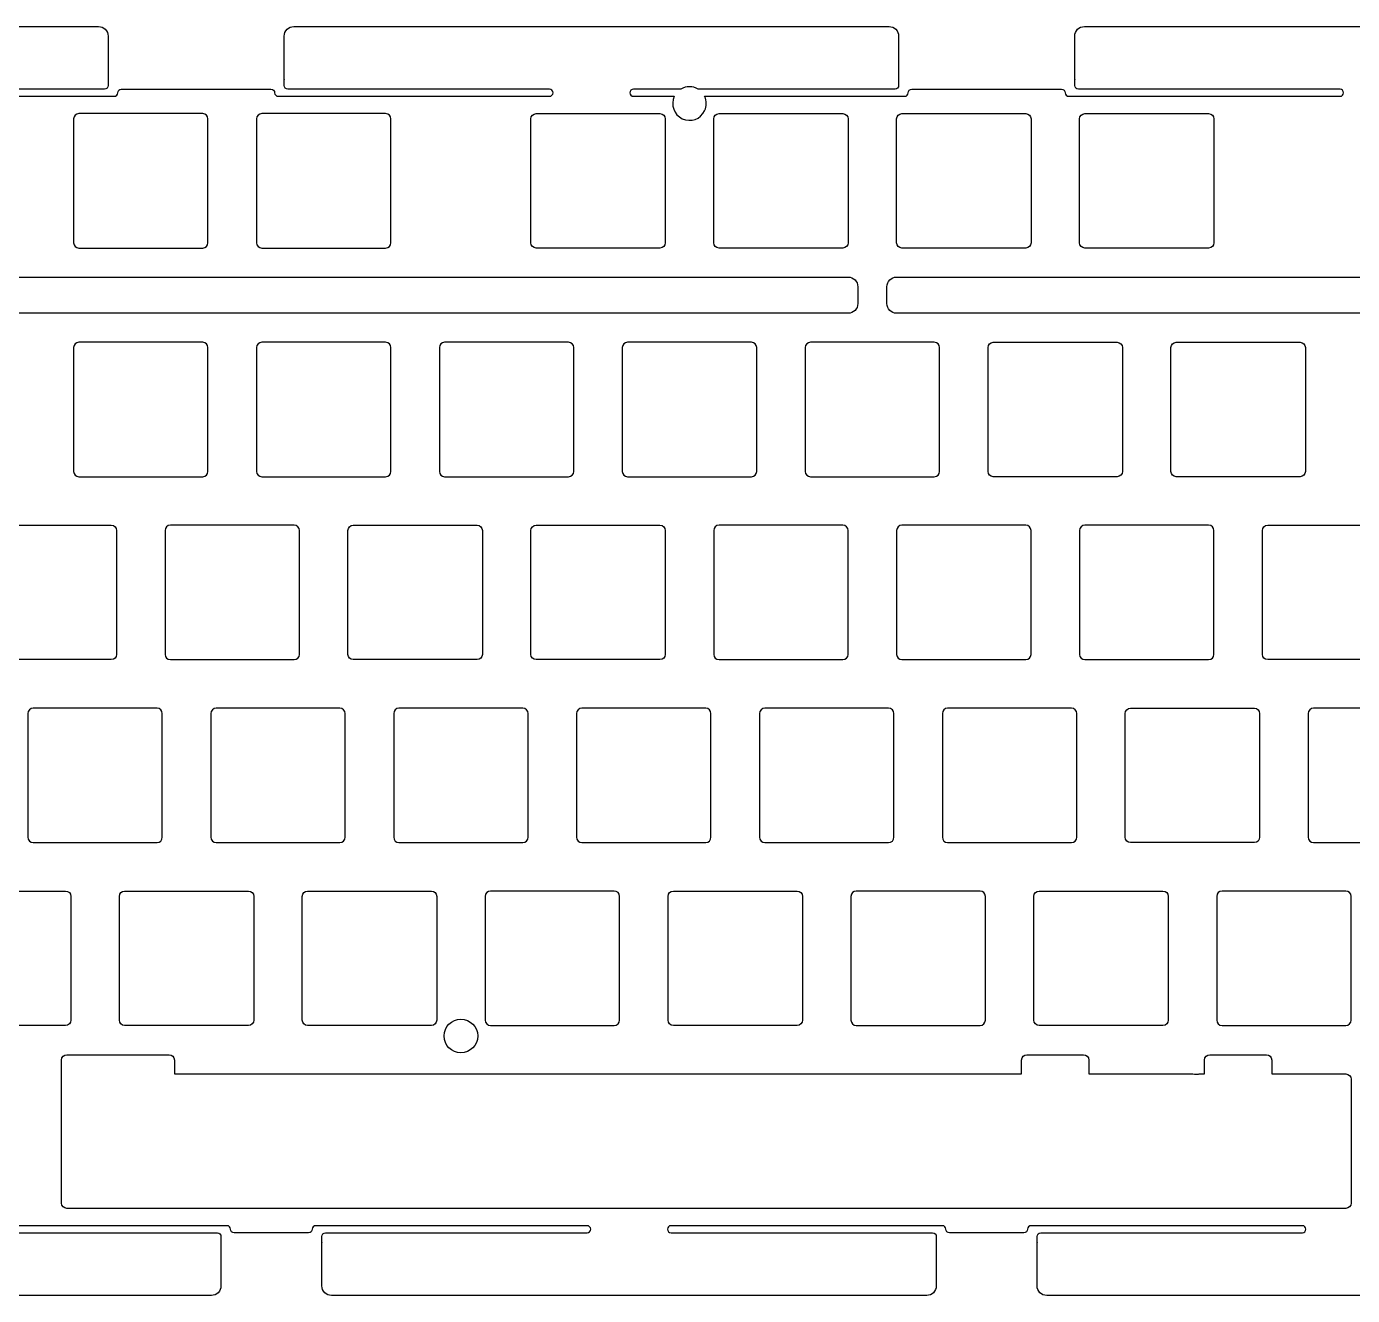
# Model space of a CAD drawing. Extents: x -474 to -126, y -367 to -234.
# Drawn here: x -400 to -261.9, y -366.6 to -234.4 of the extents above; entities that cross this region are included whole.
import ezdxf

# ---------------------------------------------------------------- set-up
doc = ezdxf.new("R2010")
doc.units = 0
doc.header["$MEASUREMENT"] = 0
doc.layers.get('0').update_dxf_attribs({"lineweight": 0})

msp = doc.modelspace()

# ---------------------------------------------------------------- linework, layer by layer
at = {"color": 18, "lineweight": 25, "true_color": 0x000000}
msp.add_circle((-354.77, -339.55), 1.75, dxfattribs=at)
for points, knots in [([(-156.24, -365.35), (-157.12, -365.35), (-157.83, -364.64), (-157.83, -363.77), (-157.83, -362.89), (-157.12, -362.18), (-156.24, -362.18), (-156.24, -362.18), (-156.24, -360.43), (-156.24, -360.43), (-156.24, -360.22), (-156.41, -360.06), (-156.62, -360.06), (-156.62, -360.06), (-183.87, -360.06), (-183.87, -360.06), (-184.08, -360.06), (-184.24, -359.89), (-184.24, -359.68), (-184.24, -359.47), (-184.08, -359.31), (-183.87, -359.31), (-183.87, -359.31), (-155.62, -359.31), (-155.62, -359.31), (-155.41, -359.31), (-155.24, -359.47), (-155.24, -359.68), (-155.24, -359.89), (-155.08, -360.06), (-154.87, -360.06), (-154.87, -360.06), (-127.14, -360.06), (-127.14, -360.06), (-126.59, -360.06), (-126.14, -359.61), (-126.14, -359.06), (-126.14, -359.06), (-126.14, -241.94), (-126.14, -241.94), (-126.14, -241.39), (-126.59, -240.94), (-127.14, -240.94), (-127.14, -240.94), (-143.11, -240.94), (-143.11, -240.94), (-143.32, -240.94), (-143.48, -241.11), (-143.48, -241.32), (-143.48, -241.53), (-143.65, -241.69), (-143.86, -241.69), (-143.86, -241.69), (-162.69, -241.69), (-162.69, -241.69), (-162.46, -242.17), (-162.46, -242.72), (-162.69, -243.19), (-163.1, -244.07), (-164.15, -244.44), (-165.02, -244.02), (-165.89, -243.61), (-166.26, -242.57), (-165.85, -241.69), (-165.85, -241.69), (-172.11, -241.69), (-172.11, -241.69), (-172.32, -241.69), (-172.48, -241.53), (-172.48, -241.32), (-172.48, -241.11), (-172.32, -240.94), (-172.11, -240.94), (-172.11, -240.94), (-165.17, -240.94), (-165.17, -240.94), (-164.62, -240.61), (-163.92, -240.61), (-163.37, -240.94), (-163.37, -240.94), (-144.86, -240.94), (-144.86, -240.94), (-144.65, -240.94), (-144.49, -240.78), (-144.49, -240.57), (-144.49, -240.57), (-144.49, -239.07), (-144.49, -239.07), (-145.36, -239.07), (-146.07, -238.36), (-146.07, -237.48), (-146.07, -236.6), (-145.36, -235.89), (-144.49, -235.89), (-144.49, -235.89), (-144.49, -235.42), (-144.49, -235.42), (-144.49, -234.87), (-144.93, -234.42), (-145.49, -234.42), (-145.49, -234.42), (-207.49, -234.42), (-207.49, -234.42), (-208.04, -234.42), (-208.49, -234.87), (-208.49, -235.42), (-208.49, -235.42), (-208.49, -240), (-208.49, -240), (-208.49, -239.98), (-208.48, -239.96), (-208.48, -239.94), (-208.48, -239.94), (-208.48, -240.57), (-208.48, -240.57), (-208.48, -240.78), (-208.32, -240.94), (-208.11, -240.94), (-208.11, -240.94), (-180.86, -240.94), (-180.86, -240.94), (-180.65, -240.94), (-180.48, -241.11), (-180.48, -241.32), (-180.48, -241.53), (-180.65, -241.69), (-180.86, -241.69), (-180.86, -241.69), (-209.11, -241.69), (-209.11, -241.69), (-209.32, -241.69), (-209.48, -241.53), (-209.48, -241.32), (-209.48, -241.11), (-209.65, -240.94), (-209.86, -240.94), (-209.86, -240.94), (-225.45, -240.94), (-225.45, -240.94), (-225.66, -240.94), (-225.83, -241.11), (-225.83, -241.32), (-225.83, -241.53), (-226, -241.69), (-226.2, -241.69), (-226.2, -241.69), (-243.65, -241.69), (-243.65, -241.69), (-243.42, -242.17), (-243.42, -242.72), (-243.65, -243.19), (-244.06, -244.07), (-245.11, -244.44), (-245.98, -244.02), (-246.85, -243.61), (-247.23, -242.57), (-246.81, -241.69), (-246.81, -241.69), (-254.45, -241.69), (-254.45, -241.69), (-254.66, -241.69), (-254.83, -241.53), (-254.83, -241.32), (-254.83, -241.11), (-254.66, -240.94), (-254.45, -240.94), (-254.45, -240.94), (-246.13, -240.94), (-246.13, -240.94), (-245.58, -240.61), (-244.88, -240.61), (-244.33, -240.94), (-244.33, -240.94), (-227.2, -240.94), (-227.2, -240.94), (-227, -240.94), (-226.83, -240.78), (-226.83, -240.57), (-226.83, -240.57), (-226.83, -235.42), (-226.83, -235.42), (-226.83, -234.87), (-227.28, -234.42), (-227.83, -234.42), (-227.83, -234.42), (-289.83, -234.42), (-289.83, -234.42), (-290.38, -234.42), (-290.83, -234.87), (-290.83, -235.42), (-290.83, -235.42), (-290.83, -239.99), (-290.83, -239.99), (-290.83, -239.97), (-290.83, -239.96), (-290.83, -239.94), (-290.83, -239.94), (-290.83, -240.57), (-290.83, -240.57), (-290.83, -240.78), (-290.66, -240.94), (-290.45, -240.94), (-290.45, -240.94), (-263.2, -240.94), (-263.2, -240.94), (-263, -240.94), (-262.83, -241.11), (-262.83, -241.32), (-262.83, -241.53), (-263, -241.69), (-263.2, -241.69), (-263.2, -241.69), (-291.45, -241.69), (-291.45, -241.69), (-291.66, -241.69), (-291.83, -241.53), (-291.83, -241.32), (-291.83, -241.11), (-292, -240.94), (-292.2, -240.94), (-292.2, -240.94), (-307.8, -240.94), (-307.8, -240.94), (-308, -240.94), (-308.17, -241.11), (-308.17, -241.32), (-308.17, -241.53), (-308.34, -241.69), (-308.55, -241.69), (-308.55, -241.69), (-329.38, -241.69), (-329.38, -241.69), (-329.15, -242.17), (-329.15, -242.72), (-329.38, -243.19), (-329.79, -244.07), (-330.83, -244.44), (-331.71, -244.02), (-332.58, -243.61), (-332.95, -242.57), (-332.54, -241.69), (-332.54, -241.69), (-336.8, -241.69), (-336.8, -241.69), (-337, -241.69), (-337.17, -241.53), (-337.17, -241.32), (-337.17, -241.11), (-337, -240.94), (-336.8, -240.94), (-336.8, -240.94), (-331.86, -240.94), (-331.86, -240.94), (-331.3, -240.61), (-330.61, -240.61), (-330.05, -240.94), (-330.05, -240.94), (-309.55, -240.94), (-309.55, -240.94), (-309.34, -240.94), (-309.17, -240.78), (-309.17, -240.57), (-309.17, -240.57), (-309.17, -235.42), (-309.17, -235.42), (-309.17, -234.87), (-309.62, -234.42), (-310.17, -234.42), (-310.17, -234.42), (-372.17, -234.42), (-372.17, -234.42), (-372.72, -234.42), (-373.17, -234.87), (-373.17, -235.42), (-373.17, -235.42), (-373.17, -239.98), (-373.17, -239.98), (-373.17, -239.96), (-373.17, -239.95), (-373.17, -239.94), (-373.17, -239.94), (-373.17, -240.57), (-373.17, -240.57), (-373.17, -240.78), (-373, -240.94), (-372.8, -240.94), (-372.8, -240.94), (-345.55, -240.94), (-345.55, -240.94), (-345.34, -240.94), (-345.17, -241.11), (-345.17, -241.32), (-345.17, -241.53), (-345.34, -241.69), (-345.55, -241.69), (-345.55, -241.69), (-373.8, -241.69), (-373.8, -241.69), (-374, -241.69), (-374.17, -241.53), (-374.17, -241.32), (-374.17, -241.11), (-374.34, -240.94), (-374.55, -240.94), (-374.55, -240.94), (-390.14, -240.94), (-390.14, -240.94), (-390.35, -240.94), (-390.51, -241.11), (-390.51, -241.32), (-390.51, -241.53), (-390.68, -241.69), (-390.89, -241.69), (-390.89, -241.69), (-415.1, -241.69), (-415.1, -241.69), (-414.87, -242.17), (-414.87, -242.72), (-415.1, -243.19), (-415.51, -244.07), (-416.56, -244.44), (-417.43, -244.02), (-418.3, -243.61), (-418.68, -242.57), (-418.26, -241.69), (-418.26, -241.69), (-419.14, -241.69), (-419.14, -241.69), (-419.35, -241.69), (-419.51, -241.53), (-419.51, -241.32), (-419.51, -241.11), (-419.35, -240.94), (-419.14, -240.94), (-419.14, -240.94), (-417.58, -240.94), (-417.58, -240.94), (-417.03, -240.61), (-416.33, -240.61), (-415.78, -240.94), (-415.78, -240.94), (-391.89, -240.94), (-391.89, -240.94), (-391.68, -240.94), (-391.51, -240.78), (-391.51, -240.57), (-391.51, -240.57), (-391.51, -235.42), (-391.51, -235.42), (-391.51, -234.87), (-391.96, -234.42), (-392.51, -234.42), (-392.51, -234.42), (-454.51, -234.42), (-454.51, -234.42), (-455.07, -234.42), (-455.51, -234.87), (-455.51, -235.42), (-455.51, -235.42), (-455.51, -235.89), (-455.51, -235.89), (-454.64, -235.89), (-453.93, -236.6), (-453.93, -237.48), (-453.93, -238.36), (-454.64, -239.07), (-455.51, -239.07), (-455.51, -239.07), (-455.51, -240.57), (-455.51, -240.57), (-455.51, -240.78), (-455.35, -240.94), (-455.14, -240.94), (-455.14, -240.94), (-427.89, -240.94), (-427.89, -240.94), (-427.68, -240.94), (-427.51, -241.11), (-427.51, -241.32), (-427.51, -241.53), (-427.68, -241.69), (-427.89, -241.69), (-427.89, -241.69), (-456.14, -241.69), (-456.14, -241.69), (-456.35, -241.69), (-456.51, -241.53), (-456.51, -241.32), (-456.51, -241.11), (-456.68, -240.94), (-456.89, -240.94), (-456.89, -240.94), (-472.86, -240.94), (-472.86, -240.94), (-473.41, -240.94), (-473.86, -241.39), (-473.86, -241.94), (-473.86, -241.94), (-473.86, -359.06), (-473.86, -359.06), (-473.86, -359.61), (-473.41, -360.06), (-472.86, -360.06), (-472.86, -360.06), (-445.13, -360.06), (-445.13, -360.06), (-444.92, -360.06), (-444.76, -359.89), (-444.76, -359.68), (-444.76, -359.47), (-444.59, -359.31), (-444.38, -359.31), (-444.38, -359.31), (-416.13, -359.31), (-416.13, -359.31), (-415.92, -359.31), (-415.76, -359.47), (-415.76, -359.68), (-415.76, -359.89), (-415.92, -360.06), (-416.13, -360.06), (-416.13, -360.06), (-443.38, -360.06), (-443.38, -360.06), (-443.59, -360.06), (-443.76, -360.22), (-443.76, -360.43), (-443.76, -360.43), (-443.76, -362.18), (-443.76, -362.18), (-442.88, -362.18), (-442.17, -362.89), (-442.17, -363.77), (-442.17, -364.64), (-442.88, -365.35), (-443.76, -365.35), (-443.76, -365.35), (-443.76, -365.58), (-443.76, -365.58), (-443.76, -366.13), (-443.31, -366.58), (-442.76, -366.58), (-442.76, -366.58), (-380.76, -366.58), (-380.76, -366.58), (-380.2, -366.58), (-379.76, -366.13), (-379.76, -365.58), (-379.76, -365.58), (-379.76, -360.43), (-379.76, -360.43), (-379.76, -360.22), (-379.92, -360.06), (-380.13, -360.06), (-380.13, -360.06), (-407.38, -360.06), (-407.38, -360.06), (-407.59, -360.06), (-407.76, -359.89), (-407.76, -359.68), (-407.76, -359.47), (-407.59, -359.31), (-407.38, -359.31), (-407.38, -359.31), (-379.13, -359.31), (-379.13, -359.31), (-378.92, -359.31), (-378.76, -359.47), (-378.76, -359.68), (-378.76, -359.89), (-378.59, -360.06), (-378.38, -360.06), (-378.38, -360.06), (-370.63, -360.06), (-370.63, -360.06), (-370.42, -360.06), (-370.25, -359.89), (-370.25, -359.68), (-370.25, -359.47), (-370.08, -359.31), (-369.88, -359.31), (-369.88, -359.31), (-341.63, -359.31), (-341.63, -359.31), (-341.42, -359.31), (-341.25, -359.47), (-341.25, -359.68), (-341.25, -359.89), (-341.42, -360.06), (-341.63, -360.06), (-341.63, -360.06), (-368.88, -360.06), (-368.88, -360.06), (-369.08, -360.06), (-369.25, -360.22), (-369.25, -360.43), (-369.25, -360.43), (-369.25, -361.06), (-369.25, -361.06), (-369.25, -361.05), (-369.25, -361.04), (-369.25, -361.03), (-369.25, -361.03), (-369.25, -365.58), (-369.25, -365.58), (-369.25, -366.13), (-368.8, -366.58), (-368.25, -366.58), (-368.25, -366.58), (-306.25, -366.58), (-306.25, -366.58), (-305.7, -366.58), (-305.25, -366.13), (-305.25, -365.58), (-305.25, -365.58), (-305.25, -360.43), (-305.25, -360.43), (-305.25, -360.22), (-305.42, -360.06), (-305.63, -360.06), (-305.63, -360.06), (-332.88, -360.06), (-332.88, -360.06), (-333.08, -360.06), (-333.25, -359.89), (-333.25, -359.68), (-333.25, -359.47), (-333.08, -359.31), (-332.88, -359.31), (-332.88, -359.31), (-304.63, -359.31), (-304.63, -359.31), (-304.42, -359.31), (-304.25, -359.47), (-304.25, -359.68), (-304.25, -359.89), (-304.08, -360.06), (-303.88, -360.06), (-303.88, -360.06), (-296.12, -360.06), (-296.12, -360.06), (-295.92, -360.06), (-295.75, -359.89), (-295.75, -359.68), (-295.75, -359.47), (-295.58, -359.31), (-295.37, -359.31), (-295.37, -359.31), (-267.12, -359.31), (-267.12, -359.31), (-266.92, -359.31), (-266.75, -359.47), (-266.75, -359.68), (-266.75, -359.89), (-266.92, -360.06), (-267.12, -360.06), (-267.12, -360.06), (-294.37, -360.06), (-294.37, -360.06), (-294.58, -360.06), (-294.75, -360.22), (-294.75, -360.43), (-294.75, -360.43), (-294.75, -361.06), (-294.75, -361.06), (-294.75, -361.05), (-294.75, -361.04), (-294.75, -361.02), (-294.75, -361.02), (-294.75, -365.58), (-294.75, -365.58), (-294.75, -366.13), (-294.3, -366.58), (-293.75, -366.58), (-293.75, -366.58), (-231.75, -366.58), (-231.75, -366.58), (-231.2, -366.58), (-230.75, -366.13), (-230.75, -365.58), (-230.75, -365.58), (-230.75, -360.43), (-230.75, -360.43), (-230.75, -360.22), (-230.92, -360.06), (-231.12, -360.06), (-231.12, -360.06), (-258.37, -360.06), (-258.37, -360.06), (-258.58, -360.06), (-258.75, -359.89), (-258.75, -359.68), (-258.75, -359.47), (-258.58, -359.31), (-258.37, -359.31), (-258.37, -359.31), (-230.12, -359.31), (-230.12, -359.31), (-229.92, -359.31), (-229.75, -359.47), (-229.75, -359.68), (-229.75, -359.89), (-229.58, -360.06), (-229.37, -360.06), (-229.37, -360.06), (-221.62, -360.06), (-221.62, -360.06), (-221.41, -360.06), (-221.24, -359.89), (-221.24, -359.68), (-221.24, -359.47), (-221.08, -359.31), (-220.87, -359.31), (-220.87, -359.31), (-192.62, -359.31), (-192.62, -359.31), (-192.41, -359.31), (-192.24, -359.47), (-192.24, -359.68), (-192.24, -359.89), (-192.41, -360.06), (-192.62, -360.06), (-192.62, -360.06), (-219.87, -360.06), (-219.87, -360.06), (-220.08, -360.06), (-220.24, -360.22), (-220.24, -360.43), (-220.24, -360.43), (-220.24, -361.06), (-220.24, -361.06), (-220.24, -361.04), (-220.24, -361.03), (-220.24, -361.02), (-220.24, -361.02), (-220.24, -365.58), (-220.24, -365.58), (-220.24, -366.13), (-219.8, -366.58), (-219.24, -366.58), (-219.24, -366.58), (-157.24, -366.58), (-157.24, -366.58), (-156.69, -366.58), (-156.24, -366.13), (-156.24, -365.58), (-156.24, -365.58), (-156.24, -365.35), (-156.24, -365.35)], [0, 0, 0, 0, 1, 1, 1, 2, 2, 2, 3, 3, 3, 4, 4, 4, 5, 5, 5, 6, 6, 6, 7, 7, 7, 8, 8, 8, 9, 9, 9, 10, 10, 10, 11, 11, 11, 12, 12, 12, 13, 13, 13, 14, 14, 14, 15, 15, 15, 16, 16, 16, 17, 17, 17, 18, 18, 18, 19, 19, 19, 20, 20, 20, 21, 21, 21, 22, 22, 22, 23, 23, 23, 24, 24, 24, 25, 25, 25, 26, 26, 26, 27, 27, 27, 28, 28, 28, 29, 29, 29, 30, 30, 30, 31, 31, 31, 32, 32, 32, 33, 33, 33, 34, 34, 34, 35, 35, 35, 36, 36, 36, 37, 37, 37, 38, 38, 38, 39, 39, 39, 40, 40, 40, 41, 41, 41, 42, 42, 42, 43, 43, 43, 44, 44, 44, 45, 45, 45, 46, 46, 46, 47, 47, 47, 48, 48, 48, 49, 49, 49, 50, 50, 50, 51, 51, 51, 52, 52, 52, 53, 53, 53, 54, 54, 54, 55, 55, 55, 56, 56, 56, 57, 57, 57, 58, 58, 58, 59, 59, 59, 60, 60, 60, 61, 61, 61, 62, 62, 62, 63, 63, 63, 64, 64, 64, 65, 65, 65, 66, 66, 66, 67, 67, 67, 68, 68, 68, 69, 69, 69, 70, 70, 70, 71, 71, 71, 72, 72, 72, 73, 73, 73, 74, 74, 74, 75, 75, 75, 76, 76, 76, 77, 77, 77, 78, 78, 78, 79, 79, 79, 80, 80, 80, 81, 81, 81, 82, 82, 82, 83, 83, 83, 84, 84, 84, 85, 85, 85, 86, 86, 86, 87, 87, 87, 88, 88, 88, 89, 89, 89, 90, 90, 90, 91, 91, 91, 92, 92, 92, 93, 93, 93, 94, 94, 94, 95, 95, 95, 96, 96, 96, 97, 97, 97, 98, 98, 98, 99, 99, 99, 100, 100, 100, 101, 101, 101, 102, 102, 102, 103, 103, 103, 104, 104, 104, 105, 105, 105, 106, 106, 106, 107, 107, 107, 108, 108, 108, 109, 109, 109, 110, 110, 110, 111, 111, 111, 112, 112, 112, 113, 113, 113, 114, 114, 114, 115, 115, 115, 116, 116, 116, 117, 117, 117, 118, 118, 118, 119, 119, 119, 120, 120, 120, 121, 121, 121, 122, 122, 122, 123, 123, 123, 124, 124, 124, 125, 125, 125, 126, 126, 126, 127, 127, 127, 128, 128, 128, 129, 129, 129, 130, 130, 130, 131, 131, 131, 132, 132, 132, 133, 133, 133, 134, 134, 134, 135, 135, 135, 136, 136, 136, 137, 137, 137, 138, 138, 138, 139, 139, 139, 140, 140, 140, 141, 141, 141, 142, 142, 142, 143, 143, 143, 144, 144, 144, 145, 145, 145, 146, 146, 146, 147, 147, 147, 148, 148, 148, 149, 149, 149, 150, 150, 150, 151, 151, 151, 152, 152, 152, 153, 153, 153, 154, 154, 154, 155, 155, 155, 156, 156, 156, 157, 157, 157, 158, 158, 158, 159, 159, 159, 160, 160, 160, 161, 161, 161, 162, 162, 162, 163, 163, 163, 164, 164, 164, 165, 165, 165, 166, 166, 166, 167, 167, 167, 168, 168, 168, 169, 169, 169, 170, 170, 170, 171, 171, 171, 172, 172, 172, 173, 173, 173, 174, 174, 174, 175, 175, 175, 176, 176, 176, 177, 177, 177, 178, 178, 178, 179, 179, 179, 180, 180, 180, 181, 181, 181, 182, 182, 182, 183, 183, 183, 184, 184, 184, 185, 185, 185, 186, 186, 186, 187, 187, 187, 188, 188, 188, 189, 189, 189, 190, 190, 190, 191, 191, 191, 192, 192, 192, 193, 193, 193, 194, 194, 194, 195, 195, 195, 196, 196, 196, 197, 197, 197, 198, 198, 198, 199, 199, 199, 200, 200, 200, 201, 201, 201, 202, 202, 202, 203, 203, 203, 204, 204, 204, 205, 205, 205, 206, 206, 206, 207, 207, 207, 208, 208, 208, 209, 209, 209, 210, 210, 210, 211, 211, 211, 212, 212, 212, 213, 213, 213, 214, 214, 214, 215, 215, 215, 216, 216, 216, 216]), ([(-394.56, -257.49), (-394.86, -257.49), (-395.11, -257.25), (-395.11, -256.94), (-395.11, -256.94), (-395.11, -244.04), (-395.11, -244.04), (-395.11, -243.74), (-394.86, -243.49), (-394.56, -243.49), (-394.56, -243.49), (-381.66, -243.49), (-381.66, -243.49), (-381.35, -243.49), (-381.11, -243.74), (-381.11, -244.04), (-381.11, -244.04), (-381.11, -256.94), (-381.11, -256.94), (-381.11, -257.25), (-381.35, -257.49), (-381.66, -257.49), (-381.66, -257.49), (-394.56, -257.49), (-394.56, -257.49)], [0, 0, 0, 0, 1, 1, 1, 2, 2, 2, 3, 3, 3, 4, 4, 4, 5, 5, 5, 6, 6, 6, 7, 7, 7, 8, 8, 8, 8]), ([(-362.61, -243.49), (-362.3, -243.49), (-362.06, -243.74), (-362.06, -244.04), (-362.06, -244.04), (-362.06, -256.94), (-362.06, -256.94), (-362.06, -257.25), (-362.3, -257.49), (-362.61, -257.49), (-362.61, -257.49), (-375.51, -257.49), (-375.51, -257.49), (-375.81, -257.49), (-376.06, -257.25), (-376.06, -256.94), (-376.06, -256.94), (-376.06, -244.04), (-376.06, -244.04), (-376.06, -243.74), (-375.81, -243.49), (-375.51, -243.49), (-375.51, -243.49), (-362.61, -243.49), (-362.61, -243.49)], [0, 0, 0, 0, 1, 1, 1, 2, 2, 2, 3, 3, 3, 4, 4, 4, 5, 5, 5, 6, 6, 6, 7, 7, 7, 8, 8, 8, 8]), ([(-346.93, -257.49), (-346.93, -257.49), (-334.03, -257.49), (-334.03, -257.49), (-333.73, -257.49), (-333.48, -257.25), (-333.48, -256.94), (-333.48, -256.94), (-333.48, -244.04), (-333.48, -244.04), (-333.48, -243.74), (-333.73, -243.49), (-334.03, -243.49), (-334.03, -243.49), (-346.93, -243.49), (-346.93, -243.49), (-347.24, -243.49), (-347.48, -243.74), (-347.48, -244.04), (-347.48, -244.04), (-347.48, -256.94), (-347.48, -256.94), (-347.48, -257.25), (-347.24, -257.49), (-346.93, -257.49)], [0, 0, 0, 0, 1, 1, 1, 2, 2, 2, 3, 3, 3, 4, 4, 4, 5, 5, 5, 6, 6, 6, 7, 7, 7, 8, 8, 8, 8]), ([(-314.98, -243.49), (-314.98, -243.49), (-327.88, -243.49), (-327.88, -243.49), (-328.19, -243.49), (-328.43, -243.74), (-328.43, -244.04), (-328.43, -244.04), (-328.43, -256.94), (-328.43, -256.94), (-328.43, -257.25), (-328.19, -257.49), (-327.88, -257.49), (-327.88, -257.49), (-314.98, -257.49), (-314.98, -257.49), (-314.68, -257.49), (-314.43, -257.25), (-314.43, -256.94), (-314.43, -256.94), (-314.43, -244.04), (-314.43, -244.04), (-314.43, -243.74), (-314.68, -243.49), (-314.98, -243.49)], [0, 0, 0, 0, 1, 1, 1, 2, 2, 2, 3, 3, 3, 4, 4, 4, 5, 5, 5, 6, 6, 6, 7, 7, 7, 8, 8, 8, 8]), ([(-308.83, -257.49), (-308.83, -257.49), (-295.93, -257.49), (-295.93, -257.49), (-295.63, -257.49), (-295.38, -257.25), (-295.38, -256.94), (-295.38, -256.94), (-295.38, -244.04), (-295.38, -244.04), (-295.38, -243.74), (-295.63, -243.49), (-295.93, -243.49), (-295.93, -243.49), (-308.83, -243.49), (-308.83, -243.49), (-309.14, -243.49), (-309.38, -243.74), (-309.38, -244.04), (-309.38, -244.04), (-309.38, -256.94), (-309.38, -256.94), (-309.38, -257.25), (-309.14, -257.49), (-308.83, -257.49)], [0, 0, 0, 0, 1, 1, 1, 2, 2, 2, 3, 3, 3, 4, 4, 4, 5, 5, 5, 6, 6, 6, 7, 7, 7, 8, 8, 8, 8]), ([(-289.78, -257.49), (-289.78, -257.49), (-276.88, -257.49), (-276.88, -257.49), (-276.58, -257.49), (-276.33, -257.25), (-276.33, -256.94), (-276.33, -256.94), (-276.33, -244.04), (-276.33, -244.04), (-276.33, -243.74), (-276.58, -243.49), (-276.88, -243.49), (-276.88, -243.49), (-289.78, -243.49), (-289.78, -243.49), (-290.09, -243.49), (-290.33, -243.74), (-290.33, -244.04), (-290.33, -244.04), (-290.33, -256.94), (-290.33, -256.94), (-290.33, -257.25), (-290.09, -257.49), (-289.78, -257.49)], [0, 0, 0, 0, 1, 1, 1, 2, 2, 2, 3, 3, 3, 4, 4, 4, 5, 5, 5, 6, 6, 6, 7, 7, 7, 8, 8, 8, 8]), ([(-471.31, -261.52), (-471.31, -261.52), (-471.31, -263.28), (-471.31, -263.28), (-471.31, -263.83), (-470.86, -264.28), (-470.31, -264.28), (-470.31, -264.28), (-314.42, -264.28), (-314.42, -264.28), (-313.87, -264.28), (-313.42, -263.83), (-313.42, -263.28), (-313.42, -263.28), (-313.42, -261.52), (-313.42, -261.52), (-313.42, -260.97), (-313.87, -260.52), (-314.42, -260.52), (-314.42, -260.52), (-470.31, -260.52), (-470.31, -260.52), (-470.86, -260.52), (-471.31, -260.97), (-471.31, -261.52)], [0, 0, 0, 0, 1, 1, 1, 2, 2, 2, 3, 3, 3, 4, 4, 4, 5, 5, 5, 6, 6, 6, 7, 7, 7, 8, 8, 8, 8]), ([(-310.39, -261.52), (-310.39, -261.52), (-310.39, -263.28), (-310.39, -263.28), (-310.39, -263.83), (-309.95, -264.28), (-309.39, -264.28), (-309.39, -264.28), (-188.21, -264.28), (-188.21, -264.28), (-187.66, -264.28), (-187.21, -263.83), (-187.21, -263.28), (-187.21, -263.28), (-187.21, -261.52), (-187.21, -261.52), (-187.21, -260.97), (-187.66, -260.52), (-188.21, -260.52), (-188.21, -260.52), (-309.39, -260.52), (-309.39, -260.52), (-309.95, -260.52), (-310.39, -260.97), (-310.39, -261.52)], [0, 0, 0, 0, 1, 1, 1, 2, 2, 2, 3, 3, 3, 4, 4, 4, 5, 5, 5, 6, 6, 6, 7, 7, 7, 8, 8, 8, 8]), ([(-381.66, -267.31), (-381.35, -267.31), (-381.11, -267.55), (-381.11, -267.86), (-381.11, -267.86), (-381.11, -280.76), (-381.11, -280.76), (-381.11, -281.06), (-381.35, -281.31), (-381.66, -281.31), (-381.66, -281.31), (-394.56, -281.31), (-394.56, -281.31), (-394.86, -281.31), (-395.11, -281.06), (-395.11, -280.76), (-395.11, -280.76), (-395.11, -267.86), (-395.11, -267.86), (-395.11, -267.55), (-394.86, -267.31), (-394.56, -267.31), (-394.56, -267.31), (-381.66, -267.31), (-381.66, -267.31)], [0, 0, 0, 0, 1, 1, 1, 2, 2, 2, 3, 3, 3, 4, 4, 4, 5, 5, 5, 6, 6, 6, 7, 7, 7, 8, 8, 8, 8]), ([(-362.61, -267.31), (-362.3, -267.31), (-362.06, -267.55), (-362.06, -267.86), (-362.06, -267.86), (-362.06, -280.76), (-362.06, -280.76), (-362.06, -281.06), (-362.3, -281.31), (-362.61, -281.31), (-362.61, -281.31), (-375.51, -281.31), (-375.51, -281.31), (-375.81, -281.31), (-376.06, -281.06), (-376.06, -280.76), (-376.06, -280.76), (-376.06, -267.86), (-376.06, -267.86), (-376.06, -267.55), (-375.81, -267.31), (-375.51, -267.31), (-375.51, -267.31), (-362.61, -267.31), (-362.61, -267.31)], [0, 0, 0, 0, 1, 1, 1, 2, 2, 2, 3, 3, 3, 4, 4, 4, 5, 5, 5, 6, 6, 6, 7, 7, 7, 8, 8, 8, 8]), ([(-356.46, -281.31), (-356.76, -281.31), (-357.01, -281.06), (-357.01, -280.76), (-357.01, -280.76), (-357.01, -267.86), (-357.01, -267.86), (-357.01, -267.55), (-356.76, -267.31), (-356.46, -267.31), (-356.46, -267.31), (-343.56, -267.31), (-343.56, -267.31), (-343.25, -267.31), (-343.01, -267.55), (-343.01, -267.86), (-343.01, -267.86), (-343.01, -280.76), (-343.01, -280.76), (-343.01, -281.06), (-343.25, -281.31), (-343.56, -281.31), (-343.56, -281.31), (-356.46, -281.31), (-356.46, -281.31)], [0, 0, 0, 0, 1, 1, 1, 2, 2, 2, 3, 3, 3, 4, 4, 4, 5, 5, 5, 6, 6, 6, 7, 7, 7, 8, 8, 8, 8]), ([(-324.51, -267.31), (-324.2, -267.31), (-323.96, -267.55), (-323.96, -267.86), (-323.96, -267.86), (-323.96, -280.76), (-323.96, -280.76), (-323.96, -281.06), (-324.2, -281.31), (-324.51, -281.31), (-324.51, -281.31), (-337.41, -281.31), (-337.41, -281.31), (-337.71, -281.31), (-337.96, -281.06), (-337.96, -280.76), (-337.96, -280.76), (-337.96, -267.86), (-337.96, -267.86), (-337.96, -267.55), (-337.71, -267.31), (-337.41, -267.31), (-337.41, -267.31), (-324.51, -267.31), (-324.51, -267.31)], [0, 0, 0, 0, 1, 1, 1, 2, 2, 2, 3, 3, 3, 4, 4, 4, 5, 5, 5, 6, 6, 6, 7, 7, 7, 8, 8, 8, 8]), ([(-305.46, -267.31), (-305.15, -267.31), (-304.91, -267.55), (-304.91, -267.86), (-304.91, -267.86), (-304.91, -280.76), (-304.91, -280.76), (-304.91, -281.06), (-305.15, -281.31), (-305.46, -281.31), (-305.46, -281.31), (-318.36, -281.31), (-318.36, -281.31), (-318.66, -281.31), (-318.91, -281.06), (-318.91, -280.76), (-318.91, -280.76), (-318.91, -267.86), (-318.91, -267.86), (-318.91, -267.55), (-318.66, -267.31), (-318.36, -267.31), (-318.36, -267.31), (-305.46, -267.31), (-305.46, -267.31)], [0, 0, 0, 0, 1, 1, 1, 2, 2, 2, 3, 3, 3, 4, 4, 4, 5, 5, 5, 6, 6, 6, 7, 7, 7, 8, 8, 8, 8]), ([(-299.86, -267.86), (-299.86, -267.86), (-299.86, -280.76), (-299.86, -280.76), (-299.86, -281.06), (-299.61, -281.31), (-299.31, -281.31), (-299.31, -281.31), (-286.41, -281.31), (-286.41, -281.31), (-286.1, -281.31), (-285.86, -281.06), (-285.86, -280.76), (-285.86, -280.76), (-285.86, -267.86), (-285.86, -267.86), (-285.86, -267.55), (-286.1, -267.31), (-286.41, -267.31), (-286.41, -267.31), (-299.31, -267.31), (-299.31, -267.31), (-299.61, -267.31), (-299.86, -267.55), (-299.86, -267.86)], [0, 0, 0, 0, 1, 1, 1, 2, 2, 2, 3, 3, 3, 4, 4, 4, 5, 5, 5, 6, 6, 6, 7, 7, 7, 8, 8, 8, 8]), ([(-267.36, -267.31), (-267.36, -267.31), (-280.26, -267.31), (-280.26, -267.31), (-280.56, -267.31), (-280.81, -267.55), (-280.81, -267.86), (-280.81, -267.86), (-280.81, -280.76), (-280.81, -280.76), (-280.81, -281.06), (-280.56, -281.31), (-280.26, -281.31), (-280.26, -281.31), (-267.36, -281.31), (-267.36, -281.31), (-267.05, -281.31), (-266.81, -281.06), (-266.81, -280.76), (-266.81, -280.76), (-266.81, -267.86), (-266.81, -267.86), (-266.81, -267.55), (-267.05, -267.31), (-267.36, -267.31)], [0, 0, 0, 0, 1, 1, 1, 2, 2, 2, 3, 3, 3, 4, 4, 4, 5, 5, 5, 6, 6, 6, 7, 7, 7, 8, 8, 8, 8]), ([(-391.18, -286.36), (-391.18, -286.36), (-404.08, -286.36), (-404.08, -286.36), (-404.39, -286.36), (-404.63, -286.6), (-404.63, -286.91), (-404.63, -286.91), (-404.63, -299.81), (-404.63, -299.81), (-404.63, -300.11), (-404.39, -300.36), (-404.08, -300.36), (-404.08, -300.36), (-391.18, -300.36), (-391.18, -300.36), (-390.88, -300.36), (-390.63, -300.11), (-390.63, -299.81), (-390.63, -299.81), (-390.63, -286.91), (-390.63, -286.91), (-390.63, -286.6), (-390.88, -286.36), (-391.18, -286.36)], [0, 0, 0, 0, 1, 1, 1, 2, 2, 2, 3, 3, 3, 4, 4, 4, 5, 5, 5, 6, 6, 6, 7, 7, 7, 8, 8, 8, 8]), ([(-385.58, -286.91), (-385.58, -286.6), (-385.34, -286.36), (-385.03, -286.36), (-385.03, -286.36), (-372.13, -286.36), (-372.13, -286.36), (-371.83, -286.36), (-371.58, -286.6), (-371.58, -286.91), (-371.58, -286.91), (-371.58, -299.81), (-371.58, -299.81), (-371.58, -300.11), (-371.83, -300.36), (-372.13, -300.36), (-372.13, -300.36), (-385.03, -300.36), (-385.03, -300.36), (-385.34, -300.36), (-385.58, -300.11), (-385.58, -299.81), (-385.58, -299.81), (-385.58, -286.91), (-385.58, -286.91)], [0, 0, 0, 0, 1, 1, 1, 2, 2, 2, 3, 3, 3, 4, 4, 4, 5, 5, 5, 6, 6, 6, 7, 7, 7, 8, 8, 8, 8]), ([(-352.53, -299.81), (-352.53, -299.81), (-352.53, -286.91), (-352.53, -286.91), (-352.53, -286.6), (-352.78, -286.36), (-353.08, -286.36), (-353.08, -286.36), (-365.98, -286.36), (-365.98, -286.36), (-366.29, -286.36), (-366.53, -286.6), (-366.53, -286.91), (-366.53, -286.91), (-366.53, -299.81), (-366.53, -299.81), (-366.53, -300.11), (-366.29, -300.36), (-365.98, -300.36), (-365.98, -300.36), (-353.08, -300.36), (-353.08, -300.36), (-352.78, -300.36), (-352.53, -300.11), (-352.53, -299.81)], [0, 0, 0, 0, 1, 1, 1, 2, 2, 2, 3, 3, 3, 4, 4, 4, 5, 5, 5, 6, 6, 6, 7, 7, 7, 8, 8, 8, 8]), ([(-347.48, -286.91), (-347.48, -286.91), (-347.48, -299.81), (-347.48, -299.81), (-347.48, -300.11), (-347.24, -300.36), (-346.93, -300.36), (-346.93, -300.36), (-334.03, -300.36), (-334.03, -300.36), (-333.73, -300.36), (-333.48, -300.11), (-333.48, -299.81), (-333.48, -299.81), (-333.48, -286.91), (-333.48, -286.91), (-333.48, -286.6), (-333.73, -286.36), (-334.03, -286.36), (-334.03, -286.36), (-346.93, -286.36), (-346.93, -286.36), (-347.24, -286.36), (-347.48, -286.6), (-347.48, -286.91)], [0, 0, 0, 0, 1, 1, 1, 2, 2, 2, 3, 3, 3, 4, 4, 4, 5, 5, 5, 6, 6, 6, 7, 7, 7, 8, 8, 8, 8]), ([(-328.43, -286.91), (-328.43, -286.6), (-328.19, -286.36), (-327.88, -286.36), (-327.88, -286.36), (-314.98, -286.36), (-314.98, -286.36), (-314.68, -286.36), (-314.43, -286.6), (-314.43, -286.91), (-314.43, -286.91), (-314.43, -299.81), (-314.43, -299.81), (-314.43, -300.11), (-314.68, -300.36), (-314.98, -300.36), (-314.98, -300.36), (-327.88, -300.36), (-327.88, -300.36), (-328.19, -300.36), (-328.43, -300.11), (-328.43, -299.81), (-328.43, -299.81), (-328.43, -286.91), (-328.43, -286.91)], [0, 0, 0, 0, 1, 1, 1, 2, 2, 2, 3, 3, 3, 4, 4, 4, 5, 5, 5, 6, 6, 6, 7, 7, 7, 8, 8, 8, 8]), ([(-308.83, -300.36), (-309.14, -300.36), (-309.38, -300.11), (-309.38, -299.81), (-309.38, -299.81), (-309.38, -286.91), (-309.38, -286.91), (-309.38, -286.6), (-309.14, -286.36), (-308.83, -286.36), (-308.83, -286.36), (-295.93, -286.36), (-295.93, -286.36), (-295.63, -286.36), (-295.38, -286.6), (-295.38, -286.91), (-295.38, -286.91), (-295.38, -299.81), (-295.38, -299.81), (-295.38, -300.11), (-295.63, -300.36), (-295.93, -300.36), (-295.93, -300.36), (-308.83, -300.36), (-308.83, -300.36)], [0, 0, 0, 0, 1, 1, 1, 2, 2, 2, 3, 3, 3, 4, 4, 4, 5, 5, 5, 6, 6, 6, 7, 7, 7, 8, 8, 8, 8]), ([(-276.88, -286.36), (-276.58, -286.36), (-276.33, -286.6), (-276.33, -286.91), (-276.33, -286.91), (-276.33, -299.81), (-276.33, -299.81), (-276.33, -300.11), (-276.58, -300.36), (-276.88, -300.36), (-276.88, -300.36), (-289.78, -300.36), (-289.78, -300.36), (-290.09, -300.36), (-290.33, -300.11), (-290.33, -299.81), (-290.33, -299.81), (-290.33, -286.91), (-290.33, -286.91), (-290.33, -286.6), (-290.09, -286.36), (-289.78, -286.36), (-289.78, -286.36), (-276.88, -286.36), (-276.88, -286.36)], [0, 0, 0, 0, 1, 1, 1, 2, 2, 2, 3, 3, 3, 4, 4, 4, 5, 5, 5, 6, 6, 6, 7, 7, 7, 8, 8, 8, 8]), ([(-257.83, -286.36), (-257.83, -286.36), (-270.73, -286.36), (-270.73, -286.36), (-271.04, -286.36), (-271.28, -286.6), (-271.28, -286.91), (-271.28, -286.91), (-271.28, -299.81), (-271.28, -299.81), (-271.28, -300.11), (-271.04, -300.36), (-270.73, -300.36), (-270.73, -300.36), (-257.83, -300.36), (-257.83, -300.36), (-257.53, -300.36), (-257.28, -300.11), (-257.28, -299.81), (-257.28, -299.81), (-257.28, -286.91), (-257.28, -286.91), (-257.28, -286.6), (-257.53, -286.36), (-257.83, -286.36)], [0, 0, 0, 0, 1, 1, 1, 2, 2, 2, 3, 3, 3, 4, 4, 4, 5, 5, 5, 6, 6, 6, 7, 7, 7, 8, 8, 8, 8]), ([(-399.87, -305.96), (-399.87, -305.65), (-399.62, -305.41), (-399.32, -305.41), (-399.32, -305.41), (-386.42, -305.41), (-386.42, -305.41), (-386.11, -305.41), (-385.87, -305.65), (-385.87, -305.96), (-385.87, -305.96), (-385.87, -318.86), (-385.87, -318.86), (-385.87, -319.16), (-386.11, -319.41), (-386.42, -319.41), (-386.42, -319.41), (-399.32, -319.41), (-399.32, -319.41), (-399.62, -319.41), (-399.87, -319.16), (-399.87, -318.86), (-399.87, -318.86), (-399.87, -305.96), (-399.87, -305.96)], [0, 0, 0, 0, 1, 1, 1, 2, 2, 2, 3, 3, 3, 4, 4, 4, 5, 5, 5, 6, 6, 6, 7, 7, 7, 8, 8, 8, 8]), ([(-380.27, -319.41), (-380.57, -319.41), (-380.82, -319.16), (-380.82, -318.86), (-380.82, -318.86), (-380.82, -305.96), (-380.82, -305.96), (-380.82, -305.65), (-380.57, -305.41), (-380.27, -305.41), (-380.27, -305.41), (-367.37, -305.41), (-367.37, -305.41), (-367.06, -305.41), (-366.82, -305.65), (-366.82, -305.96), (-366.82, -305.96), (-366.82, -318.86), (-366.82, -318.86), (-366.82, -319.16), (-367.06, -319.41), (-367.37, -319.41), (-367.37, -319.41), (-380.27, -319.41), (-380.27, -319.41)], [0, 0, 0, 0, 1, 1, 1, 2, 2, 2, 3, 3, 3, 4, 4, 4, 5, 5, 5, 6, 6, 6, 7, 7, 7, 8, 8, 8, 8]), ([(-348.32, -305.41), (-348.01, -305.41), (-347.77, -305.65), (-347.77, -305.96), (-347.77, -305.96), (-347.77, -318.86), (-347.77, -318.86), (-347.77, -319.16), (-348.01, -319.41), (-348.32, -319.41), (-348.32, -319.41), (-361.22, -319.41), (-361.22, -319.41), (-361.52, -319.41), (-361.77, -319.16), (-361.77, -318.86), (-361.77, -318.86), (-361.77, -305.96), (-361.77, -305.96), (-361.77, -305.65), (-361.52, -305.41), (-361.22, -305.41), (-361.22, -305.41), (-348.32, -305.41), (-348.32, -305.41)], [0, 0, 0, 0, 1, 1, 1, 2, 2, 2, 3, 3, 3, 4, 4, 4, 5, 5, 5, 6, 6, 6, 7, 7, 7, 8, 8, 8, 8]), ([(-328.72, -318.86), (-328.72, -319.16), (-328.96, -319.41), (-329.27, -319.41), (-329.27, -319.41), (-342.17, -319.41), (-342.17, -319.41), (-342.47, -319.41), (-342.72, -319.16), (-342.72, -318.86), (-342.72, -318.86), (-342.72, -305.96), (-342.72, -305.96), (-342.72, -305.65), (-342.47, -305.41), (-342.17, -305.41), (-342.17, -305.41), (-329.27, -305.41), (-329.27, -305.41), (-328.96, -305.41), (-328.72, -305.65), (-328.72, -305.96), (-328.72, -305.96), (-328.72, -318.86), (-328.72, -318.86)], [0, 0, 0, 0, 1, 1, 1, 2, 2, 2, 3, 3, 3, 4, 4, 4, 5, 5, 5, 6, 6, 6, 7, 7, 7, 8, 8, 8, 8]), ([(-323.67, -305.96), (-323.67, -305.65), (-323.42, -305.41), (-323.12, -305.41), (-323.12, -305.41), (-310.22, -305.41), (-310.22, -305.41), (-309.91, -305.41), (-309.67, -305.65), (-309.67, -305.96), (-309.67, -305.96), (-309.67, -318.86), (-309.67, -318.86), (-309.67, -319.16), (-309.91, -319.41), (-310.22, -319.41), (-310.22, -319.41), (-323.12, -319.41), (-323.12, -319.41), (-323.42, -319.41), (-323.67, -319.16), (-323.67, -318.86), (-323.67, -318.86), (-323.67, -305.96), (-323.67, -305.96)], [0, 0, 0, 0, 1, 1, 1, 2, 2, 2, 3, 3, 3, 4, 4, 4, 5, 5, 5, 6, 6, 6, 7, 7, 7, 8, 8, 8, 8]), ([(-290.62, -318.86), (-290.62, -319.16), (-290.86, -319.41), (-291.17, -319.41), (-291.17, -319.41), (-304.07, -319.41), (-304.07, -319.41), (-304.37, -319.41), (-304.62, -319.16), (-304.62, -318.86), (-304.62, -318.86), (-304.62, -305.96), (-304.62, -305.96), (-304.62, -305.65), (-304.37, -305.41), (-304.07, -305.41), (-304.07, -305.41), (-291.17, -305.41), (-291.17, -305.41), (-290.86, -305.41), (-290.62, -305.65), (-290.62, -305.96), (-290.62, -305.96), (-290.62, -318.86), (-290.62, -318.86)], [0, 0, 0, 0, 1, 1, 1, 2, 2, 2, 3, 3, 3, 4, 4, 4, 5, 5, 5, 6, 6, 6, 7, 7, 7, 8, 8, 8, 8]), ([(-272.12, -305.41), (-272.12, -305.41), (-285.02, -305.41), (-285.02, -305.41), (-285.32, -305.41), (-285.57, -305.65), (-285.57, -305.96), (-285.57, -305.96), (-285.57, -318.86), (-285.57, -318.86), (-285.57, -319.16), (-285.32, -319.41), (-285.02, -319.41), (-285.02, -319.41), (-272.12, -319.41), (-272.12, -319.41), (-271.81, -319.41), (-271.57, -319.16), (-271.57, -318.86), (-271.57, -318.86), (-271.57, -305.96), (-271.57, -305.96), (-271.57, -305.65), (-271.81, -305.41), (-272.12, -305.41)], [0, 0, 0, 0, 1, 1, 1, 2, 2, 2, 3, 3, 3, 4, 4, 4, 5, 5, 5, 6, 6, 6, 7, 7, 7, 8, 8, 8, 8]), ([(-252.52, -318.86), (-252.52, -319.16), (-252.76, -319.41), (-253.07, -319.41), (-253.07, -319.41), (-265.97, -319.41), (-265.97, -319.41), (-266.27, -319.41), (-266.52, -319.16), (-266.52, -318.86), (-266.52, -318.86), (-266.52, -305.96), (-266.52, -305.96), (-266.52, -305.65), (-266.27, -305.41), (-265.97, -305.41), (-265.97, -305.41), (-253.07, -305.41), (-253.07, -305.41), (-252.76, -305.41), (-252.52, -305.65), (-252.52, -305.96), (-252.52, -305.96), (-252.52, -318.86), (-252.52, -318.86)], [0, 0, 0, 0, 1, 1, 1, 2, 2, 2, 3, 3, 3, 4, 4, 4, 5, 5, 5, 6, 6, 6, 7, 7, 7, 8, 8, 8, 8]), ([(-395.39, -337.91), (-395.39, -337.91), (-395.39, -325.01), (-395.39, -325.01), (-395.39, -324.7), (-395.64, -324.46), (-395.94, -324.46), (-395.94, -324.46), (-408.84, -324.46), (-408.84, -324.46), (-409.15, -324.46), (-409.39, -324.7), (-409.39, -325.01), (-409.39, -325.01), (-409.39, -337.91), (-409.39, -337.91), (-409.39, -338.21), (-409.15, -338.46), (-408.84, -338.46), (-408.84, -338.46), (-395.94, -338.46), (-395.94, -338.46), (-395.64, -338.46), (-395.39, -338.21), (-395.39, -337.91)], [0, 0, 0, 0, 1, 1, 1, 2, 2, 2, 3, 3, 3, 4, 4, 4, 5, 5, 5, 6, 6, 6, 7, 7, 7, 8, 8, 8, 8]), ([(-389.79, -338.46), (-389.79, -338.46), (-376.89, -338.46), (-376.89, -338.46), (-376.59, -338.46), (-376.34, -338.21), (-376.34, -337.91), (-376.34, -337.91), (-376.34, -325.01), (-376.34, -325.01), (-376.34, -324.7), (-376.59, -324.46), (-376.89, -324.46), (-376.89, -324.46), (-389.79, -324.46), (-389.79, -324.46), (-390.1, -324.46), (-390.34, -324.7), (-390.34, -325.01), (-390.34, -325.01), (-390.34, -337.91), (-390.34, -337.91), (-390.34, -338.21), (-390.1, -338.46), (-389.79, -338.46)], [0, 0, 0, 0, 1, 1, 1, 2, 2, 2, 3, 3, 3, 4, 4, 4, 5, 5, 5, 6, 6, 6, 7, 7, 7, 8, 8, 8, 8]), ([(-357.84, -324.46), (-357.84, -324.46), (-370.74, -324.46), (-370.74, -324.46), (-371.05, -324.46), (-371.29, -324.7), (-371.29, -325.01), (-371.29, -325.01), (-371.29, -337.91), (-371.29, -337.91), (-371.29, -338.21), (-371.05, -338.46), (-370.74, -338.46), (-370.74, -338.46), (-357.84, -338.46), (-357.84, -338.46), (-357.54, -338.46), (-357.29, -338.21), (-357.29, -337.91), (-357.29, -337.91), (-357.29, -325.01), (-357.29, -325.01), (-357.29, -324.7), (-357.54, -324.46), (-357.84, -324.46)], [0, 0, 0, 0, 1, 1, 1, 2, 2, 2, 3, 3, 3, 4, 4, 4, 5, 5, 5, 6, 6, 6, 7, 7, 7, 8, 8, 8, 8]), ([(-352.24, -325.01), (-352.24, -324.7), (-352, -324.46), (-351.69, -324.46), (-351.69, -324.46), (-338.79, -324.46), (-338.79, -324.46), (-338.49, -324.46), (-338.24, -324.7), (-338.24, -325.01), (-338.24, -325.01), (-338.24, -337.91), (-338.24, -337.91), (-338.24, -338.21), (-338.49, -338.46), (-338.79, -338.46), (-338.79, -338.46), (-351.69, -338.46), (-351.69, -338.46), (-352, -338.46), (-352.24, -338.21), (-352.24, -337.91), (-352.24, -337.91), (-352.24, -325.01), (-352.24, -325.01)], [0, 0, 0, 0, 1, 1, 1, 2, 2, 2, 3, 3, 3, 4, 4, 4, 5, 5, 5, 6, 6, 6, 7, 7, 7, 8, 8, 8, 8]), ([(-319.74, -324.46), (-319.74, -324.46), (-332.64, -324.46), (-332.64, -324.46), (-332.95, -324.46), (-333.19, -324.7), (-333.19, -325.01), (-333.19, -325.01), (-333.19, -337.91), (-333.19, -337.91), (-333.19, -338.21), (-332.95, -338.46), (-332.64, -338.46), (-332.64, -338.46), (-319.74, -338.46), (-319.74, -338.46), (-319.44, -338.46), (-319.19, -338.21), (-319.19, -337.91), (-319.19, -337.91), (-319.19, -325.01), (-319.19, -325.01), (-319.19, -324.7), (-319.44, -324.46), (-319.74, -324.46)], [0, 0, 0, 0, 1, 1, 1, 2, 2, 2, 3, 3, 3, 4, 4, 4, 5, 5, 5, 6, 6, 6, 7, 7, 7, 8, 8, 8, 8]), ([(-300.69, -324.46), (-300.39, -324.46), (-300.14, -324.7), (-300.14, -325.01), (-300.14, -325.01), (-300.14, -337.91), (-300.14, -337.91), (-300.14, -338.21), (-300.39, -338.46), (-300.69, -338.46), (-300.69, -338.46), (-313.59, -338.46), (-313.59, -338.46), (-313.9, -338.46), (-314.14, -338.21), (-314.14, -337.91), (-314.14, -337.91), (-314.14, -325.01), (-314.14, -325.01), (-314.14, -324.7), (-313.9, -324.46), (-313.59, -324.46), (-313.59, -324.46), (-300.69, -324.46), (-300.69, -324.46)], [0, 0, 0, 0, 1, 1, 1, 2, 2, 2, 3, 3, 3, 4, 4, 4, 5, 5, 5, 6, 6, 6, 7, 7, 7, 8, 8, 8, 8]), ([(-281.64, -324.46), (-281.64, -324.46), (-294.54, -324.46), (-294.54, -324.46), (-294.85, -324.46), (-295.09, -324.7), (-295.09, -325.01), (-295.09, -325.01), (-295.09, -337.91), (-295.09, -337.91), (-295.09, -338.21), (-294.85, -338.46), (-294.54, -338.46), (-294.54, -338.46), (-281.64, -338.46), (-281.64, -338.46), (-281.34, -338.46), (-281.09, -338.21), (-281.09, -337.91), (-281.09, -337.91), (-281.09, -325.01), (-281.09, -325.01), (-281.09, -324.7), (-281.34, -324.46), (-281.64, -324.46)], [0, 0, 0, 0, 1, 1, 1, 2, 2, 2, 3, 3, 3, 4, 4, 4, 5, 5, 5, 6, 6, 6, 7, 7, 7, 8, 8, 8, 8]), ([(-262.59, -324.46), (-262.29, -324.46), (-262.04, -324.7), (-262.04, -325.01), (-262.04, -325.01), (-262.04, -337.91), (-262.04, -337.91), (-262.04, -338.21), (-262.29, -338.46), (-262.59, -338.46), (-262.59, -338.46), (-275.49, -338.46), (-275.49, -338.46), (-275.8, -338.46), (-276.04, -338.21), (-276.04, -337.91), (-276.04, -337.91), (-276.04, -325.01), (-276.04, -325.01), (-276.04, -324.7), (-275.8, -324.46), (-275.49, -324.46), (-275.49, -324.46), (-262.59, -324.46), (-262.59, -324.46)], [0, 0, 0, 0, 1, 1, 1, 2, 2, 2, 3, 3, 3, 4, 4, 4, 5, 5, 5, 6, 6, 6, 7, 7, 7, 8, 8, 8, 8]), ([(-395.81, -357.51), (-395.81, -357.51), (-262.59, -357.51), (-262.59, -357.51), (-262.29, -357.51), (-262.04, -357.26), (-262.04, -356.96), (-262.04, -356.96), (-262.04, -344.06), (-262.04, -344.06), (-262.04, -343.75), (-262.29, -343.51), (-262.59, -343.51), (-262.59, -343.51), (-270.31, -343.51), (-270.31, -343.51), (-270.31, -343.51), (-270.31, -342.06), (-270.31, -342.06), (-270.31, -341.75), (-270.55, -341.51), (-270.86, -341.51), (-270.86, -341.51), (-276.76, -341.51), (-276.76, -341.51), (-277.06, -341.51), (-277.31, -341.75), (-277.31, -342.06), (-277.31, -342.06), (-277.31, -343.51), (-277.31, -343.51), (-277.31, -343.51), (-277.88, -343.51), (-277.88, -343.51), (-277.92, -343.51), (-277.96, -343.52), (-278.01, -343.53), (-278.23, -343.52), (-278.46, -343.51), (-278.7, -343.51), (-278.7, -343.51), (-289.36, -343.51), (-289.36, -343.51), (-289.36, -343.51), (-289.36, -342.06), (-289.36, -342.06), (-289.36, -341.75), (-289.61, -341.51), (-289.91, -341.51), (-289.91, -341.51), (-295.81, -341.51), (-295.81, -341.51), (-296.12, -341.51), (-296.36, -341.75), (-296.36, -342.06), (-296.36, -342.06), (-296.36, -343.51), (-296.36, -343.51), (-296.36, -343.51), (-384.61, -343.51), (-384.61, -343.51), (-384.61, -343.51), (-384.61, -342.06), (-384.61, -342.06), (-384.61, -341.75), (-384.85, -341.51), (-385.16, -341.51), (-385.16, -341.51), (-395.81, -341.51), (-395.81, -341.51), (-396.12, -341.51), (-396.36, -341.75), (-396.36, -342.06), (-396.36, -342.06), (-396.36, -356.96), (-396.36, -356.96), (-396.36, -357.26), (-396.12, -357.51), (-395.81, -357.51)], [0, 0, 0, 0, 1, 1, 1, 2, 2, 2, 3, 3, 3, 4, 4, 4, 5, 5, 5, 6, 6, 6, 7, 7, 7, 8, 8, 8, 9, 9, 9, 10, 10, 10, 11, 11, 11, 12, 12, 12, 13, 13, 13, 14, 14, 14, 15, 15, 15, 16, 16, 16, 17, 17, 17, 18, 18, 18, 19, 19, 19, 20, 20, 20, 21, 21, 21, 22, 22, 22, 23, 23, 23, 24, 24, 24, 25, 25, 25, 26, 26, 26, 26])]:
    msp.add_open_spline(points, degree=3, knots=knots, dxfattribs=at)

doc.saveas('drawing.dxf')
